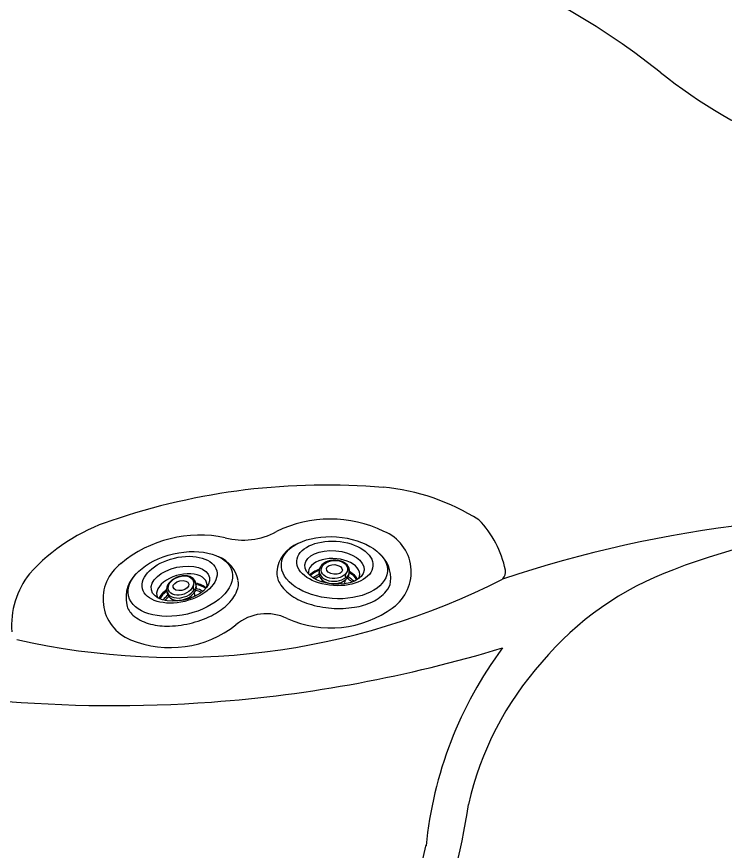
# Model space of a CAD drawing. Extents: x 648 to 724, y 789 to 934.
# Drawn here: x 679.95 to 702, y 828.16 to 854.15 of the extents above; entities that cross this region are included whole.
import ezdxf

# ---------------------------------------------------------------- set-up
doc = ezdxf.new("R2010")
doc.units = 0
doc.header["$MEASUREMENT"] = 0
for name, color, linetype in [('1', 4, 'Continuous'), ('1_CYAN', 4, 'Continuous'), ('2', 7, 'Continuous')]:
    doc.layers.add(name, color=color, linetype=linetype)

# ---------------------------------------------------------------- blocks, each defined once
blk = doc.blocks.new('MJET')
at = {"layer": '1', "color": 3}
for p, q in [((-0.946, -0.157), (-0.852, -0.104)), ((-0.554, -0.74), (-0.502, -0.71))]:
    blk.add_line(p, q, dxfattribs=at)
at = {"layer": '1'}
blk.add_lwpolyline([(0.046, -2.04, 0.159602), (0.288, -1.764, 0.106361), (0.39, -1.23, 0.071169), (0.294, -0.656, 0.057483), (0, 0, 0.057483), (-0.436, 0.572, 0.071169), (-0.895, 0.93, 0.106361), (-1.412, 1.095, 0.139254), (-1.729, 1.037, 0.159602)], format="xyb", dxfattribs=at)
for centre, radius, start, end in [((-1.222, 0.134), 1.036, 119.3208, 174.577), ((-0.481, -1.132), 1.05, 236.7737, 300.1392)]:
    blk.add_arc(centre, radius, start, end, dxfattribs=at)
at = {"layer": '1', "color": 3}
for centre, radius, start, end in [((-0.134, -0.092), 0.966, 169.3755, 182.7087), ((-0.077, -0.06), 0.966, 172.9807, 184.5691), ((-1.256, -0.243), 0.0367, 125.7131, 173.0988), ((-1.077, -0.503), 0.352, 100.3995, 124.643), ((-1.136, -0.322), 0.165, 61.4818, 91.5367), ((-1.07, -0.2), 0.0266, 348.2864, 61.4818), ((-0.134, -0.092), 0.966, 238.8747, 251.0567), ((-0.077, -0.06), 0.966, 237.3676, 247.1634)]:
    blk.add_arc(centre, radius, start, end, dxfattribs=at)
at = {"layer": '1'}
blk.add_ellipse((-1.085, -0.649), major_axis=(-0.847, 1.421), ratio=0.582043, dxfattribs=at)
at = {"layer": '1', "color": 3}
for centre, major_axis, ratio in [((-1.202, -0.713), (-0.617, 1.016), 0.582633), ((-1.093, -0.651), (-0.462, 0.802), 0.562663), ((-1.041, -0.616), (-0.255, 0.321), 0.687109), ((-1.04, -0.617), (-0.121, 0.22), 0.601926)]:
    blk.add_ellipse(centre, major_axis=major_axis, ratio=ratio, dxfattribs=at)
for centre, major_axis, ratio, start_param, end_param in [((-0.931, -0.553), (-0.427, 0.679), 0.579291, 6.026519, 9.533585), ((-0.678, -0.427), (-0.427, 0.679), 0.579291, 6.578896, 7.179786), ((-0.644, -0.404), (-0.427, 0.679), 0.579291, 6.646969, 7.192996), ((-1.006, -0.596), (-0.285, 0.376), 0.697464, 6.107579, 11.857587), ((-1.168, -0.222), (-0.124, -0.017), 0.236606, 6.126494, 9.424778), ((-0.941, -0.561), (-0.285, 0.376), 0.697464, 2.921818, 6.286736), ((-0.678, -0.427), (-0.427, 0.679), 0.579291, 8.429339, 8.995074), ((-0.644, -0.404), (-0.427, 0.679), 0.579291, 8.436954, 8.937403)]:
    blk.add_ellipse(centre, major_axis=major_axis, ratio=ratio, start_param=start_param, end_param=end_param, dxfattribs=at)
blk = doc.blocks.new('2010GLOW')
at = {"layer": '1_CYAN', "color": 3}
for centre, radius, start, end in [((38.035, 29.292), 22.406, 51.4755, 129.026), ((62.731, 60.312), 17.244, 231.4755, 262.8948), ((41.629, 13.089), 20.872, 85.1942, 108.8031), ((42.784, 27.279), 6.636, 57.4405, 84.8678), ((36.751, 27.235), 5.909, 108.2408, 137.8642), ((41.729, 29.094), 3.807, 64.0072, 116.1169), ((44.091, 30.681), 3.15, 11.5312, 44.0612), ((59.156, -5.023), 38.017, 84.7358, 108.5006), ((39.014, 34.391), 2.147, 255.0595, 298.9421), ((42.886, 31.252), 1.364, 305.6282, 67.9477), ((59.127, 14.157), 18.434, 91.8821, 111.3812), ((37.662, 28.59), 3.811, 77.9086, 129.9655), ((36.024, 30.41), 1.367, 126.3274, 247.9379), ((34.454, 29.573), 2.644, 142.0433, 184.0257), ((46.849, 31.257), 0.333, 318.2346, 9.2828), ((55.782, 22.166), 9.759, 110.2386, 139.9681), ((36.936, 50.982), 22.389, 257.1897, 296.9773), ((39.74, 28.475), 1.477, 63.998, 130.0019), ((41.743, 32.78), 3.271, 245.5407, 306.3795), ((36.756, 32.172), 3.275, 247.6592, 308.4238), ((34.98, 68.786), 41.696, 274.2014, 286.8831), ((56.996, 21.518), 12.346, 143.3554, 174.4131), ((34.994, 68.641), 41.55, 255.4952, 274.1977), ((55.679, 21.852), 9.887, 138.194, 167.3679), ((27.598, 26.707), 18.629, 337.5701, 351.6894), ((29.825, 25.969), 15.233, 330.8573, 347.8281)]:
    blk.add_arc(centre, radius, start, end, dxfattribs=at)
at = {"layer": '2', "color": 1}
for p, rotation in [((41.765, 30.125), 234.9820830591492), ((37.354, 29.649), 252.3169567345748)]:
    blk.add_blockref('MJET', p, dxfattribs=dict(at, rotation=rotation))

msp = doc.modelspace()

# ---------------------------------------------------------------- block references
at = {"layer": '1'}
msp.add_blockref('2010GLOW', (647.978, 805.605), dxfattribs=at)

doc.saveas('drawing.dxf')
